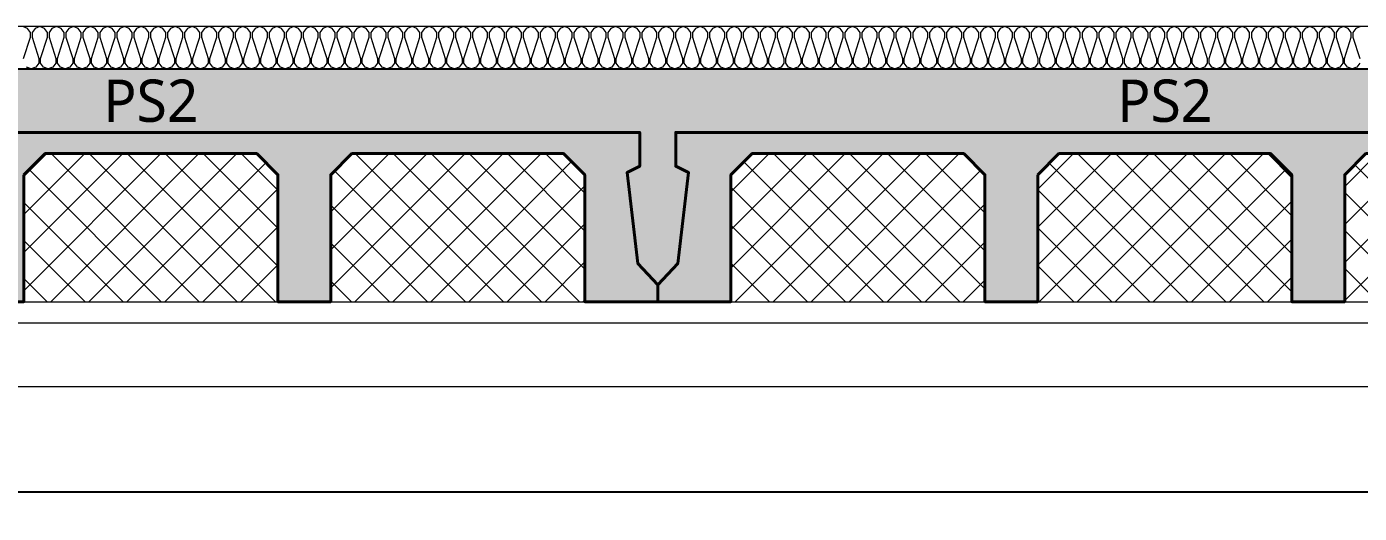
# Model space of a CAD drawing. Header units: millimetres. Extents: x 0 to 420000, y 0 to 297000.
# Drawn here: x 148502 to 151650, y 33150 to 34300 of the extents above; entities that cross this region are included whole.
import ezdxf
from ezdxf.enums import TextEntityAlignment as Align

# ---------------------------------------------------------------- set-up
doc = ezdxf.new("R2010")
doc.units = ezdxf.units.MM
doc.linetypes.add('0731_main_plan$0$form_$0$y-Landschaft$0$_$1$20120914_Verkehrsflächen_Grün$0$20120628_xref - Gammel$1$3_H-GL_F1_U3 - Default$0${ Offset Lines }', pattern=[0])
doc.linetypes.add('CEN', pattern=[62, 60, -1, 0, -1])
for name, color, linetype, lineweight in [('A-AXIS-LINE', 1, 'CEN', 15), ('A-CONC-LIN1', 2, 'Continuous', 40), ('A-CONC-LIN2', 7, 'Continuous', 25), ('A-ELEV-LIN2', 7, 'Continuous', 25), ('A-XXXX-INSL1', 15, 'Continuous', 18), ('A-XXXX-INSL2', 8, 'Continuous', 18)]:
    doc.layers.add(name, color=color, linetype=linetype, lineweight=lineweight)
doc.layers.add('A-CONC-SOLD', color=253, linetype='CEN')
doc.layers.add('A-XXXX-NPLT', color=144, linetype='Continuous', lineweight=15, plot=False)
doc.styles.add('맑은고딕', font='')
doc.styles.get('맑은고딕').set_extended_font_data('Malgun Gothic')

# ---------------------------------------------------------------- blocks, each defined once
blk = doc.blocks.new('axis(211208)')
at = {"layer": 'A-AXIS-LINE', "ltscale": 1000}
blk.add_line((4631788.1, -432118.7), (4955413.1, -432118.7), dxfattribs=at)
blk = doc.blocks.new('PS2')
at = {"layer": 'A-CONC-SOLD'}
h = blk.add_hatch(color=256, dxfattribs=at)
h.dxf.hatch_style = 1
h.paths.add_polyline_path([(1197.5, 0), (-1197.5, 0), (-1197.5, -510), (-1150.5, -460), (-1125, -245), (-1155, -230), (-1155, -150), (1155, -150), (1155, -230), (1125, -245), (1150.5, -460), (1197.5, -510)])
h = blk.add_hatch(color=256, dxfattribs=at)
h.dxf.hatch_style = 1
h.paths.add_polyline_path([(-1150.5, -460), (-1197.5, -510), (-1197.5, -550), (-1025, -550), (-1025, -510), (-1025, -250), (-975, -200), (-475, -200), (-425, -250), (-425, -510), (-425, -550), (-300, -550), (-300, -510), (-300, -250), (-250, -200), (250, -200), (300, -250), (300, -510), (300, -550), (425, -550), (425, -510), (425, -250), (475, -200), (975, -200), (1025, -250), (1025, -510), (1025, -550), (1197.5, -550), (1197.5, -510), (1150.5, -460), (1125, -245), (1155, -230), (1155, -150), (-1155, -150), (-1155, -230), (-1125, -245)])
at = {"layer": 'A-XXXX-INSL2'}
h = blk.add_hatch(dxfattribs=at)
h.set_pattern_fill('ANSI37', color=256, scale=20)
h.set_pattern_definition([(45, (-289951.5, -41968), (-44.90128, 44.90128), []), (135, (-289951.5, -41968), (-44.90128, -44.90128), [])])
h.paths.add_polyline_path([(-975, -200), (-1025, -250), (-1025, -510), (-1025, -550), (-425, -550), (-425, -510), (-425, -250), (-475, -200)])
h.paths.add_polyline_path([(-250, -200), (-300, -250), (-300, -510), (-300, -550), (300, -550), (300, -510), (300, -250), (250, -200)])
h.paths.add_polyline_path([(425, -510), (425, -550), (1025, -550), (1025, -510), (1025, -250), (975, -200), (475, -200), (425, -250)])
at = {"layer": 'A-CONC-LIN1', "color": 2, "linetype": '0731_main_plan$0$form_$0$y-Landschaft$0$_$1$20120914_Verkehrsflächen_Grün$0$20120628_xref - Gammel$1$3_H-GL_F1_U3 - Default$0${ Offset Lines }'}
blk.add_lwpolyline([(-300, -250), (-300, -510), (-300, -510), (-300, -550), (-425, -550), (-425, -510), (-425, -510), (-425, -250), (-475, -200), (-975, -200), (-1025, -250), (-1025, -510), (-1025, -510), (-1025, -550), (-1197.5, -550), (-1197.5, -510), (-1150.5, -460), (-1125, -245), (-1155, -230), (-1155, -150), (1155, -150), (1155, -230), (1125, -245), (1150.5, -460), (1197.5, -510), (1197.5, -550), (1025, -550), (1025, -510), (1025, -510), (1025, -250), (975, -200), (475, -200), (425, -250), (425, -510), (425, -510), (425, -550), (300, -550), (300, -510), (300, -510), (300, -250), (250, -200), (-250, -200)], close=True, dxfattribs=at)
at = {"layer": 'A-CONC-LIN2'}
blk.add_line((-1197.5, 0), (1197.5, 0), dxfattribs=at)
at = {"layer": 'A-XXXX-NPLT'}
for p, q in [((-1025, -550), (-425, -550)), ((-300, -550), (300, -550)), ((425, -550), (1025, -550))]:
    blk.add_line(p, q, dxfattribs=at)
at = {"layer": 'A-XXXX-NPLT', "style": '맑은고딕'}
blk.add_text('PS2', height=100, dxfattribs=at).set_placement((0, -75), align=Align.MIDDLE)
blk = doc.blocks.new('지하2층')
at = {"layer": 'A-ELEV-LIN2'}
blk.add_line((4725223.8, -392368.7), (4716423.8, -392368.7), dxfattribs=at)
at = {"layer": 'A-XXXX-INSL1'}
blk.add_lwpolyline([(4686073.8, -391968.7), (4725973.8, -391968.7), (4725973.8, -392418.7), (4726673.8, -392418.7), (4726673.8, -391968.7), (4734973.8, -391968.7)], dxfattribs=at)
at = {"layer": 'A-XXXX-INSL2'}
blk.add_line((4758623.8, -391268.7), (4681723.8, -391268.7), dxfattribs=at)
for points in [[(4721963.8, -391268.7), (4721952.8, -391272.7), (4721945.8, -391282.7), (4721945.8, -391293.7), (4721961.8, -391343.7)], [(4721961.8, -391354.7), (4721954.8, -391364.7), (4721943.8, -391368.7), (4721932.8, -391364.7), (4721925.8, -391354.7), (4721925.8, -391343.7), (4721941.8, -391293.7), (4721941.8, -391282.7), (4721934.8, -391272.7), (4721923.8, -391268.7), (4721912.8, -391272.7), (4721905.8, -391282.7), (4721905.8, -391293.7), (4721921.8, -391343.7), (4721921.8, -391354.7), (4721914.8, -391364.7), (4721903.8, -391368.7), (4721892.8, -391364.7), (4721885.8, -391354.7), (4721885.8, -391343.7), (4721901.8, -391293.7), (4721901.8, -391282.7), (4721894.8, -391272.7), (4721883.8, -391268.7), (4721872.8, -391272.7), (4721865.8, -391282.7), (4721865.8, -391293.7), (4721881.8, -391343.7), (4721881.8, -391354.7), (4721874.8, -391364.7), (4721863.8, -391368.7), (4721852.8, -391364.7), (4721845.8, -391354.7), (4721845.8, -391343.7), (4721861.8, -391293.7), (4721861.8, -391282.7), (4721854.8, -391272.7), (4721843.8, -391268.7), (4721832.8, -391272.7), (4721825.8, -391282.7), (4721825.8, -391293.7), (4721841.8, -391343.7), (4721841.8, -391354.7), (4721834.8, -391364.7), (4721823.8, -391368.7), (4721812.8, -391364.7), (4721805.8, -391354.7), (4721805.8, -391343.7), (4721821.8, -391293.7), (4721821.8, -391282.7), (4721814.8, -391272.7), (4721803.8, -391268.7), (4721792.8, -391272.7), (4721785.8, -391282.7), (4721785.8, -391293.7), (4721801.8, -391343.7), (4721801.8, -391354.7), (4721794.8, -391364.7), (4721783.8, -391368.7), (4721772.8, -391364.7), (4721765.8, -391354.7), (4721765.8, -391343.7), (4721781.8, -391293.7), (4721781.8, -391282.7), (4721774.8, -391272.7), (4721763.8, -391268.7), (4721752.8, -391272.7), (4721745.8, -391282.7), (4721745.8, -391293.7), (4721761.8, -391343.7), (4721761.8, -391354.7), (4721754.8, -391364.7), (4721743.8, -391368.7), (4721732.8, -391364.7), (4721725.8, -391354.7), (4721725.8, -391343.7), (4721741.8, -391293.7), (4721741.8, -391282.7), (4721734.8, -391272.7), (4721723.8, -391268.7), (4721712.8, -391272.7), (4721705.8, -391282.7), (4721705.8, -391293.7), (4721721.8, -391343.7), (4721721.8, -391354.7), (4721714.8, -391364.7), (4721703.8, -391368.7), (4721692.8, -391364.7), (4721685.8, -391354.7), (4721685.8, -391343.7), (4721701.8, -391293.7), (4721701.8, -391282.7), (4721694.8, -391272.7), (4721683.8, -391268.7), (4721672.8, -391272.7), (4721665.8, -391282.7), (4721665.8, -391293.7), (4721681.8, -391343.7), (4721681.8, -391354.7), (4721674.8, -391364.7), (4721663.8, -391368.7), (4721652.8, -391364.7), (4721645.8, -391354.7), (4721645.8, -391343.7), (4721661.8, -391293.7), (4721661.8, -391282.7), (4721654.8, -391272.7), (4721643.8, -391268.7), (4721632.8, -391272.7), (4721625.8, -391282.7), (4721625.8, -391293.7), (4721641.8, -391343.7), (4721641.8, -391354.7), (4721634.8, -391364.7), (4721623.8, -391368.7), (4721612.8, -391364.7), (4721605.8, -391354.7), (4721605.8, -391343.7), (4721621.8, -391293.7), (4721621.8, -391282.7), (4721614.8, -391272.7), (4721603.8, -391268.7), (4721592.8, -391272.7), (4721585.8, -391282.7), (4721585.8, -391293.7), (4721601.8, -391343.7), (4721601.8, -391354.7), (4721594.8, -391364.7), (4721583.8, -391368.7), (4721572.8, -391364.7), (4721565.8, -391354.7), (4721565.8, -391343.7), (4721581.8, -391293.7), (4721581.8, -391282.7), (4721574.8, -391272.7), (4721563.8, -391268.7), (4721552.8, -391272.7), (4721545.8, -391282.7), (4721545.8, -391293.7), (4721561.8, -391343.7), (4721561.8, -391354.7), (4721554.8, -391364.7), (4721543.8, -391368.7), (4721532.8, -391364.7), (4721525.8, -391354.7), (4721525.8, -391343.7), (4721541.8, -391293.7), (4721541.8, -391282.7), (4721534.8, -391272.7), (4721523.8, -391268.7), (4721512.8, -391272.7), (4721505.8, -391282.7), (4721505.8, -391293.7), (4721521.8, -391343.7), (4721521.8, -391354.7), (4721514.8, -391364.7), (4721503.8, -391368.7), (4721492.8, -391364.7), (4721485.8, -391354.7), (4721485.8, -391343.7), (4721501.8, -391293.7), (4721501.8, -391282.7), (4721494.8, -391272.7), (4721483.8, -391268.7), (4721472.8, -391272.7), (4721465.8, -391282.7), (4721465.8, -391293.7), (4721481.8, -391343.7), (4721481.8, -391354.7), (4721474.8, -391364.7), (4721463.8, -391368.7), (4721452.8, -391364.7), (4721445.8, -391354.7), (4721445.8, -391343.7), (4721461.8, -391293.7), (4721461.8, -391282.7), (4721454.8, -391272.7), (4721443.8, -391268.7), (4721432.8, -391272.7), (4721425.8, -391282.7), (4721425.8, -391293.7), (4721441.8, -391343.7), (4721441.8, -391354.7), (4721434.8, -391364.7), (4721423.8, -391368.7), (4721412.8, -391364.7), (4721405.8, -391354.7), (4721405.8, -391343.7), (4721421.8, -391293.7), (4721421.8, -391282.7), (4721414.8, -391272.7), (4721403.8, -391268.7), (4721392.8, -391272.7), (4721385.8, -391282.7), (4721385.8, -391293.7), (4721401.8, -391343.7), (4721401.8, -391354.7), (4721394.8, -391364.7), (4721383.8, -391368.7), (4721372.8, -391364.7), (4721365.8, -391354.7), (4721365.8, -391343.7), (4721381.8, -391293.7), (4721381.8, -391282.7), (4721374.8, -391272.7), (4721363.8, -391268.7), (4721352.8, -391272.7), (4721345.8, -391282.7), (4721345.8, -391293.7), (4721361.8, -391343.7), (4721361.8, -391354.7), (4721354.8, -391364.7), (4721343.8, -391368.7), (4721332.8, -391364.7), (4721325.8, -391354.7), (4721325.8, -391343.7), (4721341.8, -391293.7), (4721341.8, -391282.7), (4721334.8, -391272.7), (4721323.8, -391268.7), (4721312.8, -391272.7), (4721305.8, -391282.7), (4721305.8, -391293.7), (4721321.8, -391343.7), (4721321.8, -391354.7), (4721314.8, -391364.7), (4721303.8, -391368.7), (4721292.8, -391364.7), (4721285.8, -391354.7), (4721285.8, -391343.7), (4721301.8, -391293.7), (4721301.8, -391282.7), (4721294.8, -391272.7), (4721283.8, -391268.7), (4721272.8, -391272.7), (4721265.8, -391282.7), (4721265.8, -391293.7), (4721281.8, -391343.7), (4721281.8, -391354.7), (4721274.8, -391364.7), (4721263.8, -391368.7), (4721252.8, -391364.7), (4721245.8, -391354.7), (4721245.8, -391343.7), (4721261.8, -391293.7), (4721261.8, -391282.7), (4721254.8, -391272.7), (4721243.8, -391268.7), (4721232.8, -391272.7), (4721225.8, -391282.7), (4721225.8, -391293.7), (4721241.8, -391343.7), (4721241.8, -391354.7), (4721234.8, -391364.7), (4721223.8, -391368.7), (4721212.8, -391364.7), (4721205.8, -391354.7), (4721205.8, -391343.7), (4721221.8, -391293.7), (4721221.8, -391282.7), (4721214.8, -391272.7), (4721203.8, -391268.7), (4721192.8, -391272.7), (4721185.8, -391282.7), (4721185.8, -391293.7), (4721201.8, -391343.7), (4721201.8, -391354.7), (4721194.8, -391364.7), (4721183.8, -391368.7), (4721172.8, -391364.7), (4721165.8, -391354.7), (4721165.8, -391343.7), (4721181.8, -391293.7), (4721181.8, -391282.7), (4721174.8, -391272.7), (4721163.8, -391268.7), (4721152.8, -391272.7), (4721145.8, -391282.7), (4721145.8, -391293.7), (4721161.8, -391343.7), (4721161.8, -391354.7), (4721154.8, -391364.7), (4721143.8, -391368.7), (4721132.8, -391364.7), (4721125.8, -391354.7), (4721125.8, -391343.7), (4721141.8, -391293.7), (4721141.8, -391282.7), (4721134.8, -391272.7), (4721123.8, -391268.7), (4721112.8, -391272.7), (4721105.8, -391282.7), (4721105.8, -391293.7), (4721121.8, -391343.7), (4721121.8, -391354.7), (4721114.8, -391364.7), (4721103.8, -391368.7), (4721092.8, -391364.7), (4721085.8, -391354.7), (4721085.8, -391343.7), (4721101.8, -391293.7), (4721101.8, -391282.7), (4721094.8, -391272.7), (4721083.8, -391268.7), (4721072.8, -391272.7), (4721065.8, -391282.7), (4721065.8, -391293.7), (4721081.8, -391343.7), (4721081.8, -391354.7), (4721074.8, -391364.7), (4721063.8, -391368.7), (4721052.8, -391364.7), (4721045.8, -391354.7), (4721045.8, -391343.7), (4721061.8, -391293.7), (4721061.8, -391282.7), (4721054.8, -391272.7), (4721043.8, -391268.7), (4721032.8, -391272.7), (4721025.8, -391282.7), (4721025.8, -391293.7), (4721041.8, -391343.7), (4721041.8, -391354.7), (4721034.8, -391364.7), (4721023.8, -391368.7), (4721012.8, -391364.7), (4721005.8, -391354.7), (4721005.8, -391343.7), (4721021.8, -391293.7), (4721021.8, -391282.7), (4721014.8, -391272.7), (4721003.8, -391268.7), (4720992.8, -391272.7), (4720985.8, -391282.7), (4720985.8, -391293.7), (4721001.8, -391343.7), (4721001.8, -391354.7), (4720994.8, -391364.7), (4720983.8, -391368.7), (4720972.8, -391364.7), (4720965.8, -391354.7), (4720965.8, -391343.7), (4720981.8, -391293.7), (4720981.8, -391282.7), (4720974.8, -391272.7), (4720963.8, -391268.7), (4720952.8, -391272.7), (4720945.8, -391282.7), (4720945.8, -391293.7), (4720961.8, -391343.7), (4720961.8, -391354.7), (4720954.8, -391364.7), (4720943.8, -391368.7), (4720932.8, -391364.7), (4720925.8, -391354.7), (4720925.8, -391343.7), (4720941.8, -391293.7), (4720941.8, -391282.7), (4720934.8, -391272.7), (4720923.8, -391268.7), (4720912.8, -391272.7), (4720905.8, -391282.7), (4720905.8, -391293.7), (4720921.8, -391343.7), (4720921.8, -391354.7), (4720914.8, -391364.7), (4720903.8, -391368.7), (4720892.8, -391364.7), (4720885.8, -391354.7), (4720885.8, -391343.7), (4720901.8, -391293.7), (4720901.8, -391282.7), (4720894.8, -391272.7), (4720883.8, -391268.7), (4720872.8, -391272.7), (4720865.8, -391282.7), (4720865.8, -391293.7), (4720881.8, -391343.7), (4720881.8, -391354.7), (4720874.8, -391364.7), (4720863.8, -391368.7), (4720852.8, -391364.7), (4720845.8, -391354.7), (4720845.8, -391343.7), (4720861.8, -391293.7), (4720861.8, -391282.7), (4720854.8, -391272.7), (4720843.8, -391268.7), (4720832.8, -391272.7), (4720825.8, -391282.7), (4720825.8, -391293.7), (4720841.8, -391343.7), (4720841.8, -391354.7), (4720834.8, -391364.7), (4720823.8, -391368.7), (4720812.8, -391364.7), (4720805.8, -391354.7), (4720805.8, -391343.7), (4720821.8, -391293.7), (4720821.8, -391282.7), (4720814.8, -391272.7), (4720803.8, -391268.7), (4720792.8, -391272.7), (4720785.8, -391282.7), (4720785.8, -391293.7), (4720801.8, -391343.7), (4720801.8, -391354.7), (4720794.8, -391364.7), (4720783.8, -391368.7), (4720772.8, -391364.7), (4720765.8, -391354.7), (4720765.8, -391343.7), (4720781.8, -391293.7), (4720781.8, -391282.7), (4720774.8, -391272.7), (4720763.8, -391268.7), (4720752.8, -391272.7), (4720745.8, -391282.7), (4720745.8, -391293.7), (4720761.8, -391343.7), (4720761.8, -391354.7), (4720754.8, -391364.7), (4720743.8, -391368.7), (4720732.8, -391364.7), (4720725.8, -391354.7), (4720725.8, -391343.7), (4720741.8, -391293.7), (4720741.8, -391282.7), (4720734.8, -391272.7), (4720723.8, -391268.7), (4720712.8, -391272.7), (4720705.8, -391282.7), (4720705.8, -391293.7), (4720721.8, -391343.7), (4720721.8, -391354.7), (4720714.8, -391364.7), (4720703.8, -391368.7), (4720692.8, -391364.7), (4720685.8, -391354.7), (4720685.8, -391343.7), (4720701.8, -391293.7), (4720701.8, -391282.7), (4720694.8, -391272.7), (4720683.8, -391268.7), (4720672.8, -391272.7), (4720665.8, -391282.7), (4720665.8, -391293.7), (4720681.8, -391343.7), (4720681.8, -391354.7), (4720674.8, -391364.7), (4720663.8, -391368.7), (4720652.8, -391364.7), (4720645.8, -391354.7), (4720645.8, -391343.7), (4720661.8, -391293.7), (4720661.8, -391282.7), (4720654.8, -391272.7), (4720643.8, -391268.7), (4720632.8, -391272.7), (4720625.8, -391282.7), (4720625.8, -391293.7), (4720641.8, -391343.7), (4720641.8, -391354.7), (4720634.8, -391364.7), (4720623.8, -391368.7), (4720612.8, -391364.7), (4720605.8, -391354.7), (4720605.8, -391343.7), (4720621.8, -391293.7), (4720621.8, -391282.7), (4720614.8, -391272.7), (4720603.8, -391268.7), (4720592.8, -391272.7), (4720585.8, -391282.7), (4720585.8, -391293.7), (4720601.8, -391343.7), (4720601.8, -391354.7), (4720594.8, -391364.7), (4720583.8, -391368.7), (4720572.8, -391364.7), (4720565.8, -391354.7), (4720565.8, -391343.7), (4720581.8, -391293.7), (4720581.8, -391282.7), (4720574.8, -391272.7), (4720563.8, -391268.7), (4720552.8, -391272.7), (4720545.8, -391282.7), (4720545.8, -391293.7), (4720561.8, -391343.7), (4720561.8, -391354.7), (4720554.8, -391364.7), (4720543.8, -391368.7), (4720532.8, -391364.7), (4720525.8, -391354.7), (4720525.8, -391343.7), (4720541.8, -391293.7), (4720541.8, -391282.7), (4720534.8, -391272.7), (4720523.8, -391268.7), (4720512.8, -391272.7), (4720505.8, -391282.7), (4720505.8, -391293.7), (4720521.8, -391343.7), (4720521.8, -391354.7), (4720514.8, -391364.7), (4720503.8, -391368.7), (4720492.8, -391364.7), (4720485.8, -391354.7), (4720485.8, -391343.7), (4720501.8, -391293.7), (4720501.8, -391282.7), (4720494.8, -391272.7), (4720483.8, -391268.7), (4720472.8, -391272.7), (4720465.8, -391282.7), (4720465.8, -391293.7), (4720481.8, -391343.7), (4720481.8, -391354.7), (4720474.8, -391364.7), (4720463.8, -391368.7), (4720452.8, -391364.7), (4720445.8, -391354.7), (4720445.8, -391343.7), (4720461.8, -391293.7), (4720461.8, -391282.7), (4720454.8, -391272.7), (4720443.8, -391268.7), (4720432.8, -391272.7), (4720425.8, -391282.7), (4720425.8, -391293.7), (4720441.8, -391343.7), (4720441.8, -391354.7), (4720434.8, -391364.7), (4720423.8, -391368.7), (4720412.8, -391364.7), (4720405.8, -391354.7), (4720405.8, -391343.7), (4720421.8, -391293.7), (4720421.8, -391282.7), (4720414.8, -391272.7), (4720403.8, -391268.7), (4720392.8, -391272.7), (4720385.8, -391282.7), (4720385.8, -391293.7), (4720401.8, -391343.7), (4720401.8, -391354.7), (4720394.8, -391364.7), (4720383.8, -391368.7), (4720372.8, -391364.7), (4720365.8, -391354.7), (4720365.8, -391343.7), (4720381.8, -391293.7), (4720381.8, -391282.7), (4720374.8, -391272.7), (4720363.8, -391268.7), (4720352.8, -391272.7), (4720345.8, -391282.7), (4720345.8, -391293.7), (4720361.8, -391343.7), (4720361.8, -391354.7), (4720354.8, -391364.7), (4720343.8, -391368.7), (4720332.8, -391364.7), (4720325.8, -391354.7), (4720325.8, -391343.7), (4720341.8, -391293.7), (4720341.8, -391282.7), (4720334.8, -391272.7), (4720323.8, -391268.7), (4720312.8, -391272.7), (4720305.8, -391282.7), (4720305.8, -391293.7), (4720321.8, -391343.7), (4720321.8, -391354.7), (4720314.8, -391364.7), (4720303.8, -391368.7), (4720292.8, -391364.7), (4720285.8, -391354.7), (4720285.8, -391343.7), (4720301.8, -391293.7), (4720301.8, -391282.7), (4720294.8, -391272.7), (4720283.8, -391268.7), (4720272.8, -391272.7), (4720265.8, -391282.7), (4720265.8, -391293.7), (4720281.8, -391343.7), (4720281.8, -391354.7), (4720274.8, -391364.7), (4720263.8, -391368.7), (4720252.8, -391364.7), (4720245.8, -391354.7), (4720245.8, -391343.7), (4720261.8, -391293.7), (4720261.8, -391282.7), (4720254.8, -391272.7), (4720243.8, -391268.7), (4720232.8, -391272.7), (4720225.8, -391282.7), (4720225.8, -391293.7), (4720241.8, -391343.7), (4720241.8, -391354.7), (4720234.8, -391364.7), (4720223.8, -391368.7), (4720212.8, -391364.7), (4720205.8, -391354.7), (4720205.8, -391343.7), (4720221.8, -391293.7), (4720221.8, -391282.7), (4720214.8, -391272.7), (4720203.8, -391268.7), (4720192.8, -391272.7), (4720185.8, -391282.7), (4720185.8, -391293.7), (4720201.8, -391343.7), (4720201.8, -391354.7), (4720194.8, -391364.7), (4720183.8, -391368.7), (4720172.8, -391364.7), (4720165.8, -391354.7), (4720165.8, -391343.7), (4720181.8, -391293.7), (4720181.8, -391282.7), (4720174.8, -391272.7), (4720163.8, -391268.7), (4720152.8, -391272.7), (4720145.8, -391282.7), (4720145.8, -391293.7), (4720161.8, -391343.7), (4720161.8, -391354.7), (4720154.8, -391364.7), (4720143.8, -391368.7), (4720132.8, -391364.7), (4720125.8, -391354.7), (4720125.8, -391343.7), (4720141.8, -391293.7), (4720141.8, -391282.7), (4720134.8, -391272.7), (4720123.8, -391268.7), (4720112.8, -391272.7), (4720105.8, -391282.7), (4720105.8, -391293.7), (4720121.8, -391343.7), (4720121.8, -391354.7), (4720114.8, -391364.7), (4720103.8, -391368.7), (4720092.8, -391364.7), (4720085.8, -391354.7), (4720085.8, -391343.7), (4720101.8, -391293.7), (4720101.8, -391282.7), (4720094.8, -391272.7), (4720083.8, -391268.7), (4720072.8, -391272.7), (4720065.8, -391282.7), (4720065.8, -391293.7), (4720081.8, -391343.7), (4720081.8, -391354.7), (4720074.8, -391364.7), (4720063.8, -391368.7), (4720052.8, -391364.7), (4720045.8, -391354.7), (4720045.8, -391343.7), (4720061.8, -391293.7), (4720061.8, -391282.7), (4720054.8, -391272.7), (4720043.8, -391268.7), (4720032.8, -391272.7), (4720025.8, -391282.7), (4720025.8, -391293.7), (4720041.8, -391343.7), (4720041.8, -391354.7), (4720034.8, -391364.7), (4720023.8, -391368.7), (4720012.8, -391364.7), (4720005.8, -391354.7), (4720005.8, -391343.7), (4720021.8, -391293.7), (4720021.8, -391282.7), (4720014.8, -391272.7), (4720003.8, -391268.7), (4719992.8, -391272.7), (4719985.8, -391282.7), (4719985.8, -391293.7), (4720001.8, -391343.7), (4720001.8, -391354.7), (4719994.8, -391364.7), (4719983.8, -391368.7), (4719972.8, -391364.7), (4719965.8, -391354.7), (4719965.8, -391343.7), (4719981.8, -391293.7), (4719981.8, -391282.7), (4719974.8, -391272.7), (4719963.8, -391268.7), (4719952.8, -391272.7), (4719945.8, -391282.7), (4719945.8, -391293.7), (4719961.8, -391343.7), (4719961.8, -391354.7), (4719954.8, -391364.7), (4719943.8, -391368.7), (4719932.8, -391364.7), (4719925.8, -391354.7), (4719925.8, -391343.7), (4719941.8, -391293.7), (4719941.8, -391282.7), (4719934.8, -391272.7), (4719923.8, -391268.7), (4719912.8, -391272.7), (4719905.8, -391282.7), (4719905.8, -391293.7), (4719921.8, -391343.7), (4719921.8, -391354.7), (4719914.8, -391364.7), (4719903.8, -391368.7), (4719892.8, -391364.7), (4719885.8, -391354.7), (4719885.8, -391343.7), (4719901.8, -391293.7), (4719901.8, -391282.7), (4719894.8, -391272.7), (4719883.8, -391268.7), (4719872.8, -391272.7), (4719865.8, -391282.7), (4719865.8, -391293.7), (4719881.8, -391343.7), (4719881.8, -391354.7), (4719874.8, -391364.7), (4719863.8, -391368.7), (4719852.8, -391364.7), (4719845.8, -391354.7), (4719845.8, -391343.7), (4719861.8, -391293.7), (4719861.8, -391282.7), (4719854.8, -391272.7), (4719843.8, -391268.7), (4719832.8, -391272.7), (4719825.8, -391282.7), (4719825.8, -391293.7), (4719841.8, -391343.7), (4719841.8, -391354.7), (4719834.8, -391364.7), (4719823.8, -391368.7), (4719812.8, -391364.7), (4719805.8, -391354.7), (4719805.8, -391343.7), (4719821.8, -391293.7), (4719821.8, -391282.7), (4719814.8, -391272.7), (4719803.8, -391268.7), (4719792.8, -391272.7), (4719785.8, -391282.7), (4719785.8, -391293.7), (4719801.8, -391343.7), (4719801.8, -391354.7), (4719794.8, -391364.7), (4719783.8, -391368.7), (4719772.8, -391364.7), (4719765.8, -391354.7), (4719765.8, -391343.7), (4719781.8, -391293.7), (4719781.8, -391282.7), (4719774.8, -391272.7), (4719763.8, -391268.7), (4719752.8, -391272.7), (4719745.8, -391282.7), (4719745.8, -391293.7), (4719761.8, -391343.7), (4719761.8, -391354.7), (4719754.8, -391364.7), (4719743.8, -391368.7), (4719732.8, -391364.7), (4719725.8, -391354.7), (4719725.8, -391343.7), (4719741.8, -391293.7), (4719741.8, -391282.7), (4719734.8, -391272.7), (4719723.8, -391268.7), (4719712.8, -391272.7), (4719705.8, -391282.7), (4719705.8, -391293.7), (4719721.8, -391343.7), (4719721.8, -391354.7), (4719714.8, -391364.7), (4719703.8, -391368.7), (4719692.8, -391364.7), (4719685.8, -391354.7), (4719685.8, -391343.7), (4719701.8, -391293.7), (4719701.8, -391282.7), (4719694.8, -391272.7), (4719683.8, -391268.7), (4719672.8, -391272.7), (4719665.8, -391282.7), (4719665.8, -391293.7), (4719681.8, -391343.7), (4719681.8, -391354.7), (4719674.8, -391364.7), (4719663.8, -391368.7), (4719652.8, -391364.7), (4719645.8, -391354.7), (4719645.8, -391343.7), (4719661.8, -391293.7), (4719661.8, -391282.7), (4719654.8, -391272.7), (4719643.8, -391268.7), (4719632.8, -391272.7), (4719625.8, -391282.7), (4719625.8, -391293.7), (4719641.8, -391343.7), (4719641.8, -391354.7), (4719634.8, -391364.7), (4719623.8, -391368.7), (4719612.8, -391364.7), (4719605.8, -391354.7), (4719605.8, -391343.7), (4719621.8, -391293.7), (4719621.8, -391282.7), (4719614.8, -391272.7), (4719603.8, -391268.7), (4719592.8, -391272.7), (4719585.8, -391282.7), (4719585.8, -391293.7), (4719601.8, -391343.7), (4719601.8, -391354.7), (4719594.8, -391364.7), (4719583.8, -391368.7), (4719572.8, -391364.7), (4719565.8, -391354.7), (4719565.8, -391343.7), (4719581.8, -391293.7), (4719581.8, -391282.7), (4719574.8, -391272.7), (4719563.8, -391268.7), (4719552.8, -391272.7), (4719545.8, -391282.7), (4719545.8, -391293.7), (4719561.8, -391343.7), (4719561.8, -391354.7), (4719554.8, -391364.7), (4719543.8, -391368.7), (4719532.8, -391364.7), (4719525.8, -391354.7), (4719525.8, -391343.7), (4719541.8, -391293.7), (4719541.8, -391282.7), (4719534.8, -391272.7), (4719523.8, -391268.7), (4719512.8, -391272.7), (4719505.8, -391282.7), (4719505.8, -391293.7), (4719521.8, -391343.7), (4719521.8, -391354.7), (4719514.8, -391364.7), (4719503.8, -391368.7), (4719492.8, -391364.7), (4719485.8, -391354.7), (4719485.8, -391343.7), (4719501.8, -391293.7), (4719501.8, -391282.7), (4719494.8, -391272.7), (4719483.8, -391268.7), (4719472.8, -391272.7), (4719465.8, -391282.7), (4719465.8, -391293.7), (4719481.8, -391343.7), (4719481.8, -391354.7), (4719474.8, -391364.7), (4719463.8, -391368.7), (4719452.8, -391364.7), (4719445.8, -391354.7), (4719445.8, -391343.7), (4719461.8, -391293.7), (4719461.8, -391282.7), (4719454.8, -391272.7), (4719443.8, -391268.7), (4719432.8, -391272.7), (4719425.8, -391282.7), (4719425.8, -391293.7), (4719441.8, -391343.7), (4719441.8, -391354.7), (4719434.8, -391364.7), (4719423.8, -391368.7), (4719412.8, -391364.7), (4719405.8, -391354.7), (4719405.8, -391343.7), (4719421.8, -391293.7), (4719421.8, -391282.7), (4719414.8, -391272.7), (4719403.8, -391268.7), (4719392.8, -391272.7), (4719385.8, -391282.7), (4719385.8, -391293.7), (4719401.8, -391343.7), (4719401.8, -391354.7), (4719394.8, -391364.7), (4719383.8, -391368.7), (4719372.8, -391364.7), (4719365.8, -391354.7), (4719365.8, -391343.7), (4719381.8, -391293.7), (4719381.8, -391282.7), (4719374.8, -391272.7), (4719363.8, -391268.7), (4719352.8, -391272.7), (4719345.8, -391282.7), (4719345.8, -391293.7), (4719361.8, -391343.7), (4719361.8, -391354.7), (4719354.8, -391364.7), (4719343.8, -391368.7), (4719332.8, -391364.7), (4719325.8, -391354.7), (4719325.8, -391343.7), (4719341.8, -391293.7), (4719341.8, -391282.7), (4719334.8, -391272.7), (4719323.8, -391268.7), (4719312.8, -391272.7), (4719305.8, -391282.7), (4719305.8, -391293.7), (4719321.8, -391343.7), (4719321.8, -391354.7), (4719314.8, -391364.7), (4719303.8, -391368.7), (4719292.8, -391364.7), (4719285.8, -391354.7), (4719285.8, -391343.7), (4719301.8, -391293.7), (4719301.8, -391282.7), (4719294.8, -391272.7), (4719283.8, -391268.7), (4719272.8, -391272.7), (4719265.8, -391282.7), (4719265.8, -391293.7), (4719281.8, -391343.7), (4719281.8, -391354.7), (4719274.8, -391364.7), (4719263.8, -391368.7), (4719252.8, -391364.7), (4719245.8, -391354.7), (4719245.8, -391343.7), (4719261.8, -391293.7), (4719261.8, -391282.7), (4719254.8, -391272.7), (4719243.8, -391268.7), (4719232.8, -391272.7), (4719225.8, -391282.7), (4719225.8, -391293.7), (4719241.8, -391343.7), (4719241.8, -391354.7), (4719234.8, -391364.7), (4719223.8, -391368.7), (4719212.8, -391364.7), (4719205.8, -391354.7), (4719205.8, -391343.7), (4719221.8, -391293.7), (4719221.8, -391282.7), (4719214.8, -391272.7), (4719203.8, -391268.7), (4719192.8, -391272.7), (4719185.8, -391282.7), (4719185.8, -391293.7), (4719201.8, -391343.7), (4719201.8, -391354.7), (4719194.8, -391364.7), (4719183.8, -391368.7), (4719172.8, -391364.7), (4719165.8, -391354.7), (4719165.8, -391343.7), (4719181.8, -391293.7), (4719181.8, -391282.7), (4719174.8, -391272.7), (4719163.8, -391268.7), (4719152.8, -391272.7), (4719145.8, -391282.7), (4719145.8, -391293.7), (4719161.8, -391343.7), (4719161.8, -391354.7), (4719154.8, -391364.7), (4719143.8, -391368.7), (4719132.8, -391364.7), (4719125.8, -391354.7), (4719125.8, -391343.7), (4719141.8, -391293.7), (4719141.8, -391282.7), (4719134.8, -391272.7), (4719123.8, -391268.7), (4719112.8, -391272.7), (4719105.8, -391282.7), (4719105.8, -391293.7), (4719121.8, -391343.7), (4719121.8, -391354.7), (4719114.8, -391364.7), (4719103.8, -391368.7), (4719092.8, -391364.7), (4719085.8, -391354.7), (4719085.8, -391343.7), (4719101.8, -391293.7), (4719101.8, -391282.7), (4719094.8, -391272.7), (4719083.8, -391268.7), (4719072.8, -391272.7), (4719065.8, -391282.7), (4719065.8, -391293.7), (4719081.8, -391343.7), (4719081.8, -391354.7), (4719074.8, -391364.7), (4719063.8, -391368.7), (4719052.8, -391364.7), (4719045.8, -391354.7), (4719045.8, -391343.7), (4719061.8, -391293.7), (4719061.8, -391282.7), (4719054.8, -391272.7), (4719043.8, -391268.7), (4719032.8, -391272.7), (4719025.8, -391282.7), (4719025.8, -391293.7), (4719041.8, -391343.7), (4719041.8, -391354.7), (4719034.8, -391364.7), (4719023.8, -391368.7), (4719012.8, -391364.7), (4719005.8, -391354.7), (4719005.8, -391343.7), (4719021.8, -391293.7), (4719021.8, -391282.7), (4719014.8, -391272.7), (4719003.8, -391268.7), (4718992.8, -391272.7), (4718985.8, -391282.7), (4718985.8, -391293.7), (4719001.8, -391343.7), (4719001.8, -391354.7), (4718994.8, -391364.7), (4718983.8, -391368.7), (4718972.8, -391364.7), (4718965.8, -391354.7), (4718965.8, -391343.7), (4718981.8, -391293.7), (4718981.8, -391282.7), (4718974.8, -391272.7), (4718963.8, -391268.7), (4718952.8, -391272.7), (4718945.8, -391282.7), (4718945.8, -391293.7), (4718961.8, -391343.7), (4718961.8, -391354.7), (4718954.8, -391364.7), (4718943.8, -391368.7), (4718932.8, -391364.7), (4718925.8, -391354.7), (4718925.8, -391343.7), (4718941.8, -391293.7), (4718941.8, -391282.7), (4718934.8, -391272.7), (4718923.8, -391268.7), (4718912.8, -391272.7), (4718905.8, -391282.7), (4718905.8, -391293.7), (4718921.8, -391343.7), (4718921.8, -391354.7), (4718914.8, -391364.7), (4718903.8, -391368.7), (4718892.8, -391364.7), (4718885.8, -391354.7), (4718885.8, -391343.7), (4718901.8, -391293.7), (4718901.8, -391282.7), (4718894.8, -391272.7), (4718883.8, -391268.7), (4718872.8, -391272.7), (4718865.8, -391282.7), (4718865.8, -391293.7), (4718881.8, -391343.7), (4718881.8, -391354.7), (4718874.8, -391364.7), (4718863.8, -391368.7), (4718852.8, -391364.7), (4718845.8, -391354.7), (4718845.8, -391343.7), (4718861.8, -391293.7), (4718861.8, -391282.7), (4718854.8, -391272.7), (4718843.8, -391268.7), (4718832.8, -391272.7), (4718825.8, -391282.7), (4718825.8, -391293.7), (4718841.8, -391343.7), (4718841.8, -391354.7), (4718834.8, -391364.7), (4718823.8, -391368.7), (4718812.8, -391364.7)], [(4718805.8, -391343.7), (4718821.8, -391293.7), (4718821.8, -391282.7), (4718814.8, -391272.7), (4718803.8, -391268.7)]]:
    blk.add_lwpolyline(points, dxfattribs=at)
for p in [(4719106.3, -391368.7), (4721501.3, -391368.7)]:
    blk.add_blockref('PS2', p)

msp = doc.modelspace()

# ---------------------------------------------------------------- block references
msp.add_blockref('지하2층', (-4570311.3, 425568.7))
at = {"layer": 'A-AXIS-LINE'}
msp.add_blockref('axis(211208)', (-4581588.1, 465568.7), dxfattribs=at)

doc.saveas('drawing.dxf')
